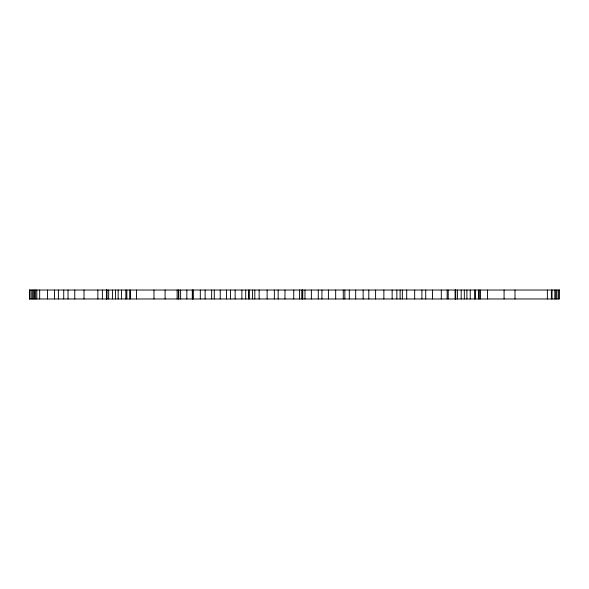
<?xml version="1.0" encoding="UTF-8"?>
<svg xmlns="http://www.w3.org/2000/svg" width="589" height="589" viewBox="0 0 589 589"><rect width="100%" height="100%" fill="white"/><g stroke="black" fill="none" stroke-linecap="round" stroke-linejoin="round"><path stroke-width="0.88" d="M558.424 290.031L558.424 298.969M556.914 290.031L556.914 298.969M555.861 290.031L555.861 298.969M554.838 290.031L554.838 298.969M552.026 290.031L552.026 298.969M551.385 290.031L551.385 298.969M547.365 290.031L547.365 298.969M515 290.031L515 298.969M504.081 290.031L504.081 298.969M487.493 290.031L487.493 298.969M480.499 290.031L480.499 298.969M479.343 290.031L479.313 298.969M478.489 290.031L478.489 298.969M475.588 290.031L475.588 298.969M474.616 290.031L474.616 298.969M470.228 290.031L470.228 298.969M466.9 290.031L466.9 298.969M464.323 290.031L464.323 298.969M461.172 290.031L461.172 298.969M457.425 290.031L457.425 298.969M455.717 290.031L455.717 298.969M455.385 290.031L455.407 298.969M455.157 290.031L455.157 298.969M448.207 290.031L448.207 298.969M447.139 290.031L447.139 298.969M441.294 290.031L441.294 298.969M432.517 290.031L432.517 298.969M425.722 290.031L425.722 298.969M421.901 290.031L421.901 298.969M414.678 290.031L414.678 298.969M406.697 290.031L406.697 298.969M402.368 290.031L402.368 298.969M400.122 290.031L400.122 298.969M396.846 290.031L396.846 298.969M392.149 290.031L392.149 298.969M383.873 290.031L383.873 298.969M375.605 290.031L375.605 298.969M368.802 290.031L368.802 298.969M363.141 290.031L363.141 298.969M355.69 290.031L355.69 298.969M349.306 290.031L349.306 298.969M344.845 290.031L344.845 298.969M343.262 290.031L343.262 298.969M335.678 290.031L335.678 298.969M328.404 290.031L328.404 298.969M321.947 290.031L321.947 298.969M318.274 290.031L318.274 298.969M311.367 290.031L311.367 298.969M304.984 290.031L304.984 298.969M302.753 290.031L302.753 298.969M302.29 290.031L302.29 298.969M301.936 290.031L301.936 298.969M299.587 290.031L299.587 298.969M293.742 290.031L293.742 298.969M284.966 290.031L284.966 298.969M278.17 290.031L278.17 298.969M274.349 290.031L274.349 298.969M267.126 290.031L267.126 298.969M259.145 290.031L259.145 298.969M254.816 290.031L254.816 298.969M252.571 290.031L252.571 298.969M249.294 290.031L249.294 298.969M248.602 290.031L248.602 298.969M245.709 290.031L245.709 298.969M241.888 290.031L241.888 298.969M235.136 290.031L235.136 298.969M230.468 290.031L230.468 298.969M226.529 290.031L226.529 298.969M220.22 290.031L220.22 298.969M214.278 290.031L214.278 298.969M211.642 290.031L211.642 298.969M205.119 290.031L205.119 298.969M200.312 290.031L200.312 298.969M193.177 290.031L193.177 298.969M192.721 290.031L192.721 298.969M192.294 290.031L192.294 298.969M186.846 290.031L186.846 298.969M180.624 290.031L180.624 298.969M178.776 290.031L178.776 298.969M178.386 290.031L178.386 298.969M177.134 290.031L177.134 298.969M165.089 290.031L165.089 298.969M153.979 290.031L153.979 298.969M136.53 290.031L136.53 298.969M130.559 290.031L130.589 298.969M129.735 290.031L129.735 298.969M126.834 290.031L126.834 298.969M125.855 290.031L125.855 298.969M121.474 290.031L121.474 298.969M118.146 290.031L118.146 298.969M115.569 290.031L115.569 298.969M112.418 290.031L112.418 298.969M108.67 290.031L108.67 298.969M106.962 290.031L106.962 298.969M106.653 290.031L106.631 298.969M106.403 290.031L106.403 298.969M102.39 290.031L102.39 298.969M97.862 290.031L97.862 298.969M84.021 290.031L84.021 298.969M74.766 290.031L74.766 298.969M68.029 290.031L68.029 298.969M63.73 290.031L63.73 298.969M58.392 290.031L58.392 298.969M54.527 290.031L54.527 298.969M47.532 290.031L47.532 298.969M39.662 290.031L39.662 298.969M36.82 290.031L36.82 298.969M35.62 290.031L35.62 298.969M34.169 290.031L34.11 298.969M33.919 290.031L33.919 298.969M32.351 290.031L32.351 298.969M31.151 290.031L31.151 298.969M29.7 290.031L29.7 298.969M29.641 290.031L29.641 298.969M559.55 290.031L29.45 290.031L29.45 298.969L559.55 298.969L559.55 290.031"/></g></svg>
